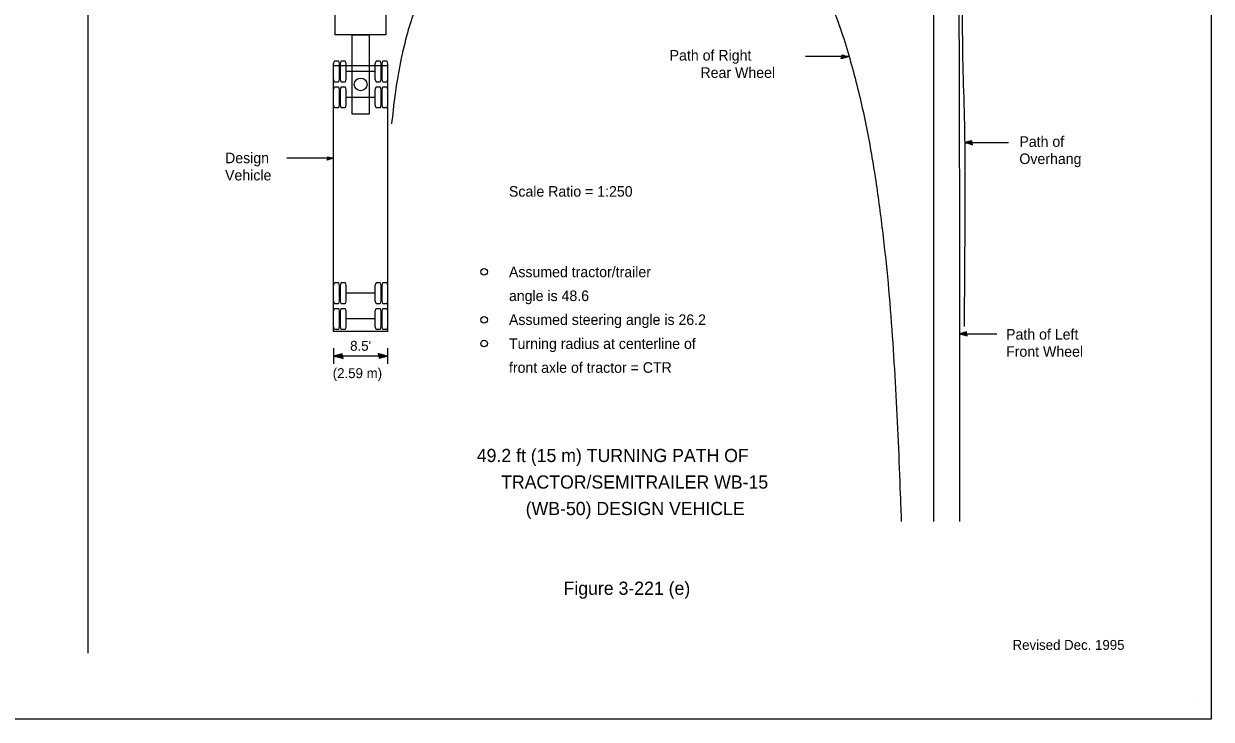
# Model space of a CAD drawing. Extents: x 2145173 to 2147094, y 2149363 to 2149822.
# Drawn here: x 2146862.2 to 2146965, y 2149529.4 to 2149589.7 of the extents above; entities that cross this region are included whole.
import ezdxf

# ---------------------------------------------------------------- set-up
doc = ezdxf.new("R2010")
doc.units = 0
for name, color, linetype in [('Design_EX_Roadway Dimensions', 7, 'Continuous'), ('Sheets_General Details', 7, 'Continuous'), ('Topo_Building', 7, 'Continuous')]:
    doc.layers.add(name, color=color, linetype=linetype)

msp = doc.modelspace()

# ---------------------------------------------------------------- linework, layer by layer
at = {"layer": 'Design_EX_Roadway Dimensions'}
for p, q in [((2146889.01, 2149561.6), (2146889.01, 2149560.23)), ((2146893.68, 2149560.91), (2146889.01, 2149560.91)), ((2146893.68, 2149561.6), (2146893.68, 2149560.23))]:
    msp.add_line(p, q, dxfattribs=at)
for points in [[(2146889.77, 2149560.89), (2146889.74, 2149561.1), (2146889.42, 2149561.01), (2146889.01, 2149560.91), (2146889.45, 2149560.81), (2146889.83, 2149560.69), (2146889.77, 2149560.89), (2146889.73, 2149561.03), (2146889.29, 2149560.91), (2146889.78, 2149560.76), (2146889.7, 2149560.93), (2146889.5, 2149560.91), (2146889.7, 2149560.85)], [(2146892.92, 2149560.93), (2146892.95, 2149560.73), (2146893.27, 2149560.82), (2146893.68, 2149560.91), (2146893.24, 2149561.02), (2146892.86, 2149561.14), (2146892.92, 2149560.93), (2146892.96, 2149560.8), (2146893.4, 2149560.91), (2146892.92, 2149561.07), (2146892.99, 2149560.9), (2146893.19, 2149560.92), (2146893, 2149560.97)]]:
    msp.add_lwpolyline(points, dxfattribs=at)
at = {"layer": 'Sheets_General Details'}
for p, q in [((2146867.73, 2149535.15), (2146867.73, 2149649.63)), ((2146963.95, 2149531.11), (2146963.95, 2149531.11))]:
    msp.add_line(p, q, dxfattribs=at)
msp.add_lwpolyline([(2146770.42, 2149655.35), (2146965.05, 2149655.35), (2146965.05, 2149529.42), (2146770.42, 2149529.42)], close=True, dxfattribs=at)
at = {"layer": 'Topo_Building'}
for p, q in [((2146941.02, 2149546.56), (2146941.02, 2149591.6)), ((2146933.68, 2149586.87), (2146929.88, 2149586.87)), ((2146889.01, 2149586.11), (2146893.68, 2149586.11)), ((2146889.01, 2149563.03), (2146889.01, 2149586.11)), ((2146892.62, 2149585.58), (2146890.07, 2149585.58)), ((2146893.68, 2149586.11), (2146893.68, 2149563.03)), ((2146892.62, 2149583.34), (2146890.07, 2149583.34)), ((2146943.68, 2149579.42), (2146947.47, 2149579.42)), ((2146889.01, 2149578.06), (2146884.96, 2149578.06)), ((2146892.62, 2149566.37), (2146890.07, 2149566.37)), ((2146892.62, 2149564.13), (2146890.07, 2149564.13)), ((2146893.68, 2149563.03), (2146889.01, 2149563.03)), ((2146943.22, 2149562.85), (2146946.48, 2149562.85))]:
    msp.add_line(p, q, dxfattribs=at)
for points in [[(2146893.54, 2149592.88), (2146893.54, 2149588.76), (2146889.15, 2149588.76), (2146889.15, 2149592.88), (2146893.54, 2149592.88)], [(2146892.08, 2149588.76), (2146892.08, 2149581.88), (2146890.61, 2149581.88), (2146890.61, 2149588.76), (2146892.08, 2149588.76)], [(2146889.01, 2149586.24), (2146889.07, 2149586.49), (2146889.1, 2149586.5), (2146889.4, 2149586.5), (2146889.43, 2149586.49), (2146889.49, 2149586.24), (2146889.49, 2149584.92), (2146889.43, 2149584.68), (2146889.4, 2149584.66), (2146889.1, 2149584.66), (2146889.07, 2149584.68), (2146889.01, 2149584.92), (2146889.01, 2149586.24)], [(2146889.59, 2149586.24), (2146889.65, 2149586.49), (2146889.68, 2149586.5), (2146889.97, 2149586.5), (2146890.01, 2149586.49), (2146890.07, 2149586.24), (2146890.07, 2149584.92), (2146890.01, 2149584.68), (2146889.97, 2149584.66), (2146889.68, 2149584.66), (2146889.65, 2149584.68), (2146889.59, 2149584.92), (2146889.59, 2149586.24)], [(2146892.62, 2149586.24), (2146892.68, 2149586.49), (2146892.72, 2149586.5), (2146893.01, 2149586.5), (2146893.04, 2149586.49), (2146893.1, 2149586.24), (2146893.1, 2149584.92), (2146893.04, 2149584.68), (2146893.01, 2149584.66), (2146892.72, 2149584.66), (2146892.68, 2149584.68), (2146892.62, 2149584.92), (2146892.62, 2149586.24)], [(2146893.21, 2149586.24), (2146893.26, 2149586.49), (2146893.3, 2149586.5), (2146893.59, 2149586.5), (2146893.62, 2149586.49), (2146893.68, 2149586.24), (2146893.68, 2149584.92), (2146893.62, 2149584.68), (2146893.59, 2149584.66), (2146893.3, 2149584.66), (2146893.26, 2149584.68), (2146893.21, 2149584.92), (2146893.21, 2149586.24)], [(2146933.05, 2149586.86), (2146933.07, 2149587.03), (2146933.33, 2149586.95), (2146933.68, 2149586.87), (2146933.31, 2149586.78), (2146932.99, 2149586.68), (2146933.05, 2149586.86), (2146933.08, 2149586.97), (2146933.45, 2149586.87), (2146933.04, 2149586.75), (2146933.1, 2149586.89), (2146933.27, 2149586.87), (2146933.11, 2149586.82)], [(2146889.01, 2149584), (2146889.07, 2149584.24), (2146889.1, 2149584.25), (2146889.4, 2149584.25), (2146889.43, 2149584.24), (2146889.49, 2149584), (2146889.49, 2149582.68), (2146889.43, 2149582.43), (2146889.4, 2149582.42), (2146889.1, 2149582.42), (2146889.07, 2149582.43), (2146889.01, 2149582.68), (2146889.01, 2149584)], [(2146889.59, 2149584), (2146889.65, 2149584.24), (2146889.68, 2149584.25), (2146889.97, 2149584.25), (2146890.01, 2149584.24), (2146890.07, 2149584), (2146890.07, 2149582.68), (2146890.01, 2149582.43), (2146889.97, 2149582.42), (2146889.68, 2149582.42), (2146889.65, 2149582.43), (2146889.59, 2149582.68), (2146889.59, 2149584)], [(2146892.62, 2149584), (2146892.68, 2149584.24), (2146892.72, 2149584.25), (2146893.01, 2149584.25), (2146893.04, 2149584.24), (2146893.1, 2149584), (2146893.1, 2149582.68), (2146893.04, 2149582.43), (2146893.01, 2149582.42), (2146892.72, 2149582.42), (2146892.68, 2149582.43), (2146892.62, 2149582.68), (2146892.62, 2149584)], [(2146893.21, 2149584), (2146893.26, 2149584.24), (2146893.3, 2149584.25), (2146893.59, 2149584.25), (2146893.62, 2149584.24), (2146893.68, 2149584), (2146893.68, 2149582.68), (2146893.62, 2149582.43), (2146893.59, 2149582.42), (2146893.3, 2149582.42), (2146893.26, 2149582.43), (2146893.21, 2149582.68), (2146893.21, 2149584)], [(2146944.31, 2149579.41), (2146944.29, 2149579.57), (2146944.02, 2149579.5), (2146943.68, 2149579.42), (2146944.04, 2149579.33), (2146944.37, 2149579.23), (2146944.31, 2149579.41), (2146944.28, 2149579.52), (2146943.91, 2149579.42), (2146944.32, 2149579.29), (2146944.26, 2149579.44), (2146944.08, 2149579.42), (2146944.25, 2149579.37)], [(2146888.51, 2149578.04), (2146888.52, 2149578.18), (2146888.74, 2149578.12), (2146889.01, 2149578.06), (2146888.72, 2149577.98), (2146888.46, 2149577.9), (2146888.51, 2149578.04), (2146888.53, 2149578.13), (2146888.83, 2149578.06), (2146888.5, 2149577.95), (2146888.55, 2149578.07), (2146888.69, 2149578.05), (2146888.55, 2149578.02)], [(2146889.01, 2149567.03), (2146889.07, 2149567.27), (2146889.1, 2149567.29), (2146889.4, 2149567.29), (2146889.43, 2149567.27), (2146889.49, 2149567.03), (2146889.49, 2149565.71), (2146889.43, 2149565.47), (2146889.4, 2149565.45), (2146889.1, 2149565.45), (2146889.07, 2149565.47), (2146889.01, 2149565.71), (2146889.01, 2149567.03)], [(2146889.59, 2149567.03), (2146889.65, 2149567.27), (2146889.68, 2149567.29), (2146889.97, 2149567.29), (2146890.01, 2149567.27), (2146890.07, 2149567.03), (2146890.07, 2149565.71), (2146890.01, 2149565.47), (2146889.97, 2149565.45), (2146889.68, 2149565.45), (2146889.65, 2149565.47), (2146889.59, 2149565.71), (2146889.59, 2149567.03)], [(2146892.62, 2149567.03), (2146892.68, 2149567.27), (2146892.72, 2149567.29), (2146893.01, 2149567.29), (2146893.04, 2149567.27), (2146893.1, 2149567.03), (2146893.1, 2149565.71), (2146893.04, 2149565.47), (2146893.01, 2149565.45), (2146892.72, 2149565.45), (2146892.68, 2149565.47), (2146892.62, 2149565.71), (2146892.62, 2149567.03)], [(2146893.21, 2149567.03), (2146893.26, 2149567.27), (2146893.3, 2149567.29), (2146893.59, 2149567.29), (2146893.62, 2149567.27), (2146893.68, 2149567.03), (2146893.68, 2149565.71), (2146893.62, 2149565.47), (2146893.59, 2149565.45), (2146893.3, 2149565.45), (2146893.26, 2149565.47), (2146893.21, 2149565.71), (2146893.21, 2149567.03)], [(2146889.01, 2149564.79), (2146889.07, 2149565.03), (2146889.1, 2149565.04), (2146889.4, 2149565.04), (2146889.43, 2149565.03), (2146889.49, 2149564.79), (2146889.49, 2149563.47), (2146889.43, 2149563.22), (2146889.4, 2149563.21), (2146889.1, 2149563.21), (2146889.07, 2149563.22), (2146889.01, 2149563.47), (2146889.01, 2149564.79)], [(2146889.59, 2149564.79), (2146889.65, 2149565.03), (2146889.68, 2149565.04), (2146889.97, 2149565.04), (2146890.01, 2149565.03), (2146890.07, 2149564.79), (2146890.07, 2149563.47), (2146890.01, 2149563.22), (2146889.97, 2149563.21), (2146889.68, 2149563.21), (2146889.65, 2149563.22), (2146889.59, 2149563.47), (2146889.59, 2149564.79)], [(2146892.62, 2149564.79), (2146892.68, 2149565.03), (2146892.72, 2149565.04), (2146893.01, 2149565.04), (2146893.04, 2149565.03), (2146893.1, 2149564.79), (2146893.1, 2149563.47), (2146893.04, 2149563.22), (2146893.01, 2149563.21), (2146892.72, 2149563.21), (2146892.68, 2149563.22), (2146892.62, 2149563.47), (2146892.62, 2149564.79)], [(2146893.21, 2149564.79), (2146893.26, 2149565.03), (2146893.3, 2149565.04), (2146893.59, 2149565.04), (2146893.62, 2149565.03), (2146893.68, 2149564.79), (2146893.68, 2149563.47), (2146893.62, 2149563.22), (2146893.59, 2149563.21), (2146893.3, 2149563.21), (2146893.26, 2149563.22), (2146893.21, 2149563.47), (2146893.21, 2149564.79)], [(2146943.85, 2149562.83), (2146943.83, 2149563), (2146943.56, 2149562.93), (2146943.22, 2149562.85), (2146943.59, 2149562.76), (2146943.91, 2149562.66), (2146943.85, 2149562.83), (2146943.82, 2149562.95), (2146943.45, 2149562.85), (2146943.86, 2149562.72), (2146943.8, 2149562.86), (2146943.63, 2149562.84), (2146943.79, 2149562.8)]]:
    msp.add_lwpolyline(points, dxfattribs=at)
for centre, radius in [((2146891.35, 2149584.46), 0.55), ((2146902.06, 2149568.21), 0.286), ((2146902.06, 2149564.06), 0.286), ((2146902.06, 2149561.99), 0.286)]:
    msp.add_circle(centre, radius, dxfattribs=at)
for points in [[(2146889.58, 2149597.1), (2146889.82, 2149598.36), (2146891.46, 2149603.11), (2146893.98, 2149607.46), (2146897.26, 2149611.27), (2146901.19, 2149614.42), (2146905.63, 2149616.79), (2146910.43, 2149618.29), (2146915.43, 2149618.9), (2146920.4, 2149618.58), (2146925.28, 2149617.35), (2146929.85, 2149615.24), (2146933.96, 2149612.33), (2146937.46, 2149608.72), (2146940.24, 2149604.52), (2146942.2, 2149599.89), (2146943.28, 2149594.97), (2146943.47, 2149590.14), (2146943.53, 2149585.56), (2146943.66, 2149580.98), (2146943.7, 2149576.39), (2146943.69, 2149571.81), (2146943.66, 2149567.23), (2146943.63, 2149563.47)], [(2146891.69, 2149602.95), (2146893.67, 2149606.45), (2146896.76, 2149610.3), (2146900.51, 2149613.53), (2146904.79, 2149616.03), (2146909.46, 2149617.7), (2146914.36, 2149618.49), (2146919.28, 2149618.38), (2146924.14, 2149617.35), (2146928.73, 2149615.46), (2146932.89, 2149612.75), (2146936.49, 2149609.32), (2146939.4, 2149605.3), (2146941.52, 2149600.8), (2146942.77, 2149596), (2146943.15, 2149591.1), (2146943.2, 2149586.26), (2146943.21, 2149581.54), (2146943.22, 2149576.89), (2146943.22, 2149572.27), (2146943.22, 2149567.67), (2146943.22, 2149563.08), (2146943.22, 2149558.49), (2146943.22, 2149553.91), (2146943.22, 2149549.32), (2146943.22, 2149546.56)], [(2146894.06, 2149581.04), (2146894.34, 2149583.5), (2146895.36, 2149588.68), (2146896.79, 2149592.89), (2146898.43, 2149596.16), (2146900.36, 2149598.97), (2146902.57, 2149601.33), (2146904.99, 2149603.24), (2146907.58, 2149604.69), (2146910.29, 2149605.68), (2146913.04, 2149606.19), (2146915.78, 2149606.24), (2146918.41, 2149605.84), (2146920.92, 2149605), (2146923.21, 2149603.76), (2146925.25, 2149602.18), (2146927.03, 2149600.33), (2146928.6, 2149598.27), (2146929.99, 2149596), (2146931.26, 2149593.48), (2146932.62, 2149590.14), (2146934.04, 2149585.56), (2146935.12, 2149580.98), (2146935.93, 2149576.39), (2146936.55, 2149571.81), (2146937.04, 2149567.23), (2146937.41, 2149562.65), (2146937.69, 2149558.07), (2146937.92, 2149553.49), (2146938.1, 2149548.91), (2146938.19, 2149546.56)]]:
    msp.add_spline(points, degree=3, dxfattribs=at)

# ---------------------------------------------------------------- texts
at = {"layer": 'Design_EX_Roadway Dimensions'}
for s, p in [("8.5'", (2146890.44, 2149561.37)), ('(2.59 m)', (2146888.93, 2149559))]:
    msp.add_text(s, height=0.859, dxfattribs=at).set_placement(p)
at = {"layer": 'Topo_Building'}
for s, height, p in [('Path of Right', 0.9159, (2146918.12, 2149586.53)), ('Rear Wheel', 0.916, (2146920.79, 2149585.03)), ('Path of', 0.916, (2146948.42, 2149579.05)), ('Design', 0.916, (2146879.6, 2149577.63)), ('Overhang', 0.916, (2146948.42, 2149577.56)), ('Vehicle', 0.916, (2146879.6, 2149576.14)), ('Scale Ratio = 1:250', 0.9147, (2146904.2, 2149574.73)), ('Assumed tractor/trailer', 0.9147, (2146904.2, 2149567.75)), ('angle is 48.6', 0.9147, (2146904.2, 2149565.68)), ('Assumed steering angle is 26.2', 0.9147, (2146904.2, 2149563.61)), ('Path of Left', 0.9159, (2146947.27, 2149562.34)), ('Turning radius at centerline of', 0.9147, (2146904.2, 2149561.53)), ('Front Wheel', 0.9159, (2146947.27, 2149560.85)), ('front axle of tractor = CTR', 0.9147, (2146904.2, 2149559.46)), ('49.2 ft (15 m) TURNING PATH OF', 1.1448, (2146901.41, 2149551.72)), ('TRACTOR/SEMITRAILER WB-15', 1.1448, (2146903.52, 2149549.42)), ('(WB-50) DESIGN VEHICLE', 1.1448, (2146905.65, 2149547.12)), ('Figure 3-221 (e)', 1.1448, (2146908.93, 2149540.21)), ('Revised Dec. 1995', 0.8586, (2146947.83, 2149535.44))]:
    msp.add_text(s, height=height, dxfattribs=at).set_placement(p)

doc.saveas('drawing.dxf')
